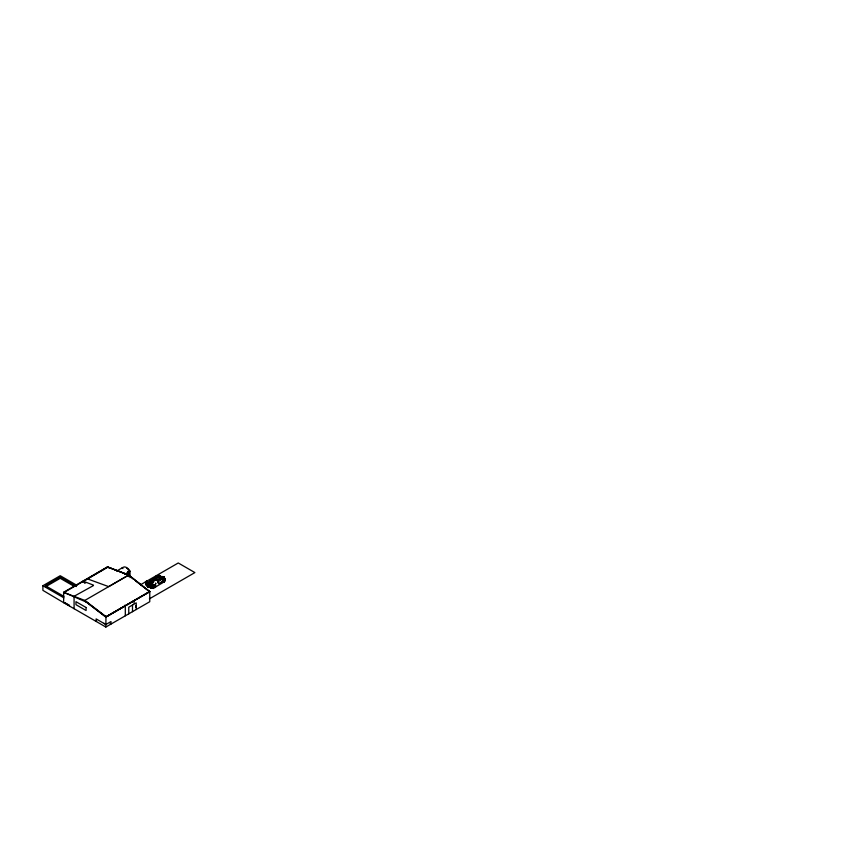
<?xml version="1.0" encoding="UTF-8"?>
<svg xmlns="http://www.w3.org/2000/svg" width="858" height="858" viewBox="0 0 858 858"><rect width="100%" height="100%" fill="white"/><g stroke="black" fill="none" stroke-linecap="round" stroke-linejoin="round"><path stroke-width="1.29" d="M164.564 580.619C164.039 577.198 164.221 584.223 163.599 581.402M164.586 580.18C163.363 579.718 163.91 581.906 164.479 579.472M163.696 581.713L163.964 581.552M163.588 581.735L163.696 581.424M164.146 582.367L163.706 580.566M164.103 579.708L164.436 580.298M145.592 583.644L147.126 586.218M164.318 580.383L163.846 581.499L164.06 580.094M146.182 584.116L146.568 582.485M152.188 579.536L152.091 579.139A10.704 0.933 -37.9 0 0 152.156 579.118L152.37 579.482M154.537 584.866C152.606 587.451 154.429 586.282 154.183 586.518M163.975 581.81L163.867 581.874M164.017 582.26L164.06 581.649M152.681 583C155.191 581.96 149.453 583.655 150.332 582.464M153.346 588.513L153.282 587.473M150.987 583.054L156.038 579.761A3.325 2.392 84.6 0 1 156.253 579.987L157.411 580.791M151.094 582.796C149.507 581.971 154.408 577.187 155.834 579.686M154.365 586.411L154.343 586.475A1.255 0.719 -60 0 1 153.26 588.116L153.872 586.893M162.076 581.327L162.205 582.26L162.591 581.735A1.909 1.105 -60 0 1 163.106 580.534L163.084 580.062M163.61 581.627L163.814 581.424M164.093 581.402C164.371 582.046 164.5 580.877 163.846 581.638M154.301 586.239L153.539 586.55M154.654 586.025L154.043 586.636L154.74 586.464M155.555 577.927L155.566 577.734A11.755 5.867 -62 0 0 154.719 578.099M163.953 580.534L163.835 581.338M164.146 581.842L164.575 580.609M149.378 583.193L148.166 582.957L151.351 585.167M152.992 588.288L153.303 587.183M162.666 581.66L162.773 582.743L160.993 583.762A60.65 35.017 0 0 0 159.953 584.352L157.765 585.671A77.552 44.777 0 0 0 156.585 586.411L155.341 587.269A9.073 5.234 0 0 0 155.126 587.462L155.03 587.526A5.877 3.389 0 0 1 154.794 587.666L154.869 587.344A1.898 1.094 -60 0 0 154.011 585.435L153.55 585.671A1.898 1.094 -60 0 0 152.445 587.58L151.33 588.341L149.399 587.183M158.398 582.7L158.129 582.507A10.811 9.685 61.1 0 1 157.936 582.196L157.711 581.627M148.895 586.893L148.423 586.829A1.469 0.847 -60 0 1 148.198 586.926L148.037 587.151M155.834 577.831L155.856 577.724A1.909 1.105 -60 0 1 156.285 576.597L156.499 575.943L157.025 576.737M160.317 575.75L160.296 575.739A6.253 4.108 -58.9 0 0 159.963 575.621L158.773 575.664L159.963 575.879M159.116 575.729L159.148 575.943M158.944 575.868L159.91 575.868M160.232 575.729L158.837 575.804L159.845 575.825M164.253 578.281L164.307 579.129L164.253 578.56A7.4 4.269 -60 0 1 164.575 578.56L164.983 578.839M164.125 578.978L164.875 578.56A11.433 6.607 -60 0 1 165.176 578.71L165.262 578.732M164.489 578.828L164.007 578.592M164.414 581.327L164.94 581.327A1.866 1.341 -32.2 0 0 165.165 581.016L165.326 580.126A1.909 1.105 -60 0 0 163.556 579.965L163.31 580.19M163.814 580.748L164.425 581.005M85.189 601.168L84.824 600.439L128.689 575.064L133.505 579.289M87.784 602.713L63.578 592.288L107.497 566.923L128.689 575.064L107.497 566.923L83.012 581.52M105.384 616.151L105.963 617.138L105.845 627.037L63.631 602.67L63.631 592.706L107.979 567.106M131.606 577.316L149.764 591.709L106.113 616.709M109.384 568.05L107.507 566.956L128.689 575.064L149.764 591.709L149.764 601.715L105.845 627.037M154.365 586.604L154.365 586.572A1.255 0.719 -60 0 0 153.217 586.175A1.255 0.719 -60 0 0 152.724 587.977M153.368 586.057L153.861 585.896M149.217 584.577L148.187 584.094M149.346 584.405C146.01 584.373 153.475 581.778 154.601 579.343A10.135 5.856 -60 0 1 154.944 579.086L154.526 578.893A12.237 9.459 80.7 0 0 154.333 578.785A3.325 2.574 80.7 0 0 154.054 578.721L156.295 577.337M150.869 585.66L148.166 584.18M148.477 584.212L148.209 583.794M149.217 584.373L148.531 584.63L148.477 583.987M148.219 586.711L148.166 585.488L149.582 584.62M148.874 584.491L149.442 584.727M151.984 585.907L151.92 585.242L151.394 585.8M147.394 583.279C149.067 582.067 148.413 583.097 147.286 582.485L148.96 582.968M151.169 584.405L150.139 584.148C150.429 585.692 151.609 583.622 150.322 584.984M153.646 586.829L153.668 585.928M158.494 577.048L158.719 576.394M164.672 578.893L164.414 578.292L165.165 580.233L165.165 579.032M152.016 582.979L153.292 582.11L152.241 582.668M157.422 580.394C161.358 583.333 162.956 575.847 156.521 577.284M155.03 586.84L155.695 585.253L154.687 584.598L153.936 585.724M145.957 582.164L146.579 582.207M152.788 586.743C154.301 586.282 151.92 587.762 153.196 587.087M159.116 575.675L158.548 575.268A7.4 4.269 -60 0 1 158.869 575.268L159.148 575.321A11.433 6.607 -60 0 1 159.47 575.418L159.652 575.546M163.106 580.04A3.035 1.759 -60 0 0 162.806 580.512A2.37 1.373 -60 0 0 162.484 581.209L162.269 581.617M164.082 576.898L164.382 577.413L161.754 578.742L164.489 577.337L163.588 576.801L163.964 577.348M150.043 582.507L151.898 580.952L149.989 581.445M163.878 579.987C164.253 578.85 165.497 581.316 164.575 579.879M151.426 580.93C147.254 581.102 152.316 583.73 150.997 582.85M154.226 587.119L154.504 587.43M145.914 582.239L146.986 581.67M155.566 585.521L155.201 586.336A2.467 1.437 -58.2 0 0 155.041 586.797M150.472 586.593L151.298 585.982M151.233 586.068L151.748 586.4L151.716 585.778M161.561 582.335L162.291 581.617M145.849 582.829L146.45 583.172L145.839 583.354A6.242 4.365 -83.1 0 0 145.935 583.826L146.664 584.094L146.278 583.461A1.255 0.719 -60 0 0 146.3 584.18L146.075 584.459M151.501 587.655L149.764 587.14L150.933 588.03L151.405 587.601M152.831 588.363L153.217 587.666M162.044 577.649C157.625 576.179 164.79 579.107 160.457 576.769C161.701 576.565 162.505 577.992 161.497 578.271M162.612 579.171L161.99 579.482M163.835 582.035L163.706 581.971M145.914 582.528L146.739 582.196M153.646 578.635L155.33 577.691M156.285 576.136L156.381 576.018A3.035 1.759 -60 0 0 155.995 576.576L156.102 576.694M147.823 582.367L147.522 583.032L148.23 582.593L146.321 581.467M147.34 582.539L147.984 582.518M150.043 583.579C150.418 584.813 151.845 583.923 150.225 584.727M161.379 582.593L160.886 582.968M161.958 578.335L161.947 578.281A3.593 0.944 -70.6 0 1 161.926 578.281L161.915 578.174A7.904 1.963 -69.7 0 1 162.13 577.938M151.834 586.196L151.265 586.497A6.242 5.32 87.6 0 1 150.858 586.647M150.461 584.588L151.062 584.234L150.911 585.306M152.606 587.312L152.66 587.322A1.394 0.804 -60 0 1 154.301 585.864A1.394 0.804 -60 0 1 153.807 588.041A1.394 0.804 -60 0 1 152.627 587.28L152.981 587.226M150.322 584.663L150.879 584.191M157.443 575.579A1.909 1.105 -60 0 0 156.746 576.029L156.467 576.211M150.826 585.521L150.032 586.078L147.662 584.727L146.879 583.236L148.52 584.18M150.225 581.874L151.523 581.07L150.236 581.906M155.051 579.289C156.478 579.987 154.644 579.332 154.794 578.935M153.217 582.046L151.898 582.872M164.243 577.649L163.653 577.992L164.243 577.649A3.936 0.729 -8.6 0 1 163.975 577.82L163.824 577.906M153.239 582.014L152.617 582.443M151.029 585.306L152.102 584.63L146.793 581.477L145.881 582.067L150.997 585.017L151.909 584.513L150.911 584.856L145.806 581.906L146.278 581.209L145.763 581.938M151.426 585.167L152.123 584.716M153.893 578.7L154.708 578.195L154.054 578.721M146.343 581.456C163.588 591.923 143.704 580.619 151.437 584.448M149.11 583.697L149.442 583.301M160.789 579.096L162.548 579.032M152.499 578.86L153.443 578.517M84.706 600.793L105.845 617.074L125.311 605.834L124.614 605.298M158.29 582.904L158.398 583.665L159.92 583.108M149.828 591.344L106.188 616.763L84.824 600.439L63.578 592.288M129.236 603.571L133.344 601.19M63.631 602.67L42.9 590.358L42.9 585.724L60.221 575.718L76.823 585.306M74.088 586.304L60.221 578.303L45.453 586.829L45.453 585.724L60.221 577.187L76.394 586.529M84.481 583.054L85.972 582.646M116.656 571.063L123.241 567.256A6.682 3.861 60 0 1 130.019 571.171L130.019 577.638M93.49 585.542L74.056 596.31L74.11 608.719M124.496 574.367L130.019 571.171M87.527 578.903L108.655 586.625L128.689 575.064M140.733 584.652L178.26 562.977L194.884 572.586L149.399 598.852M146.428 583.751L145.806 583.204L146.386 583.558M147.501 586.754L148.842 587.483L147.533 586.636M150.45 586.368L151.051 586.711M150.933 586.078L151.383 586.647L150.45 586.304M96.589 621.149L96.117 621.428L96.117 618.897L105.845 624.517L110.993 621.546L110.993 624.066L110.114 623.562M105.845 617.074L149.764 591.709L135.532 580.845M147.072 581.113L148.606 582.743L147.608 582.925M162.57 579.053L161.915 579.482M145.881 582.067L146.793 581.477M155.019 579.053L156.231 578.667A14.876 8.591 -60 0 1 157.454 578.163L160.585 577.509M145.785 582.421L145.452 581.756L147.029 581.51M150.568 584.706L151.576 584.191L150.611 584.727M151.126 584.77L151.812 584.448M156.767 579.976L157.346 579.718L156.253 579.987M161.604 577.069L162.902 576.823A15.154 8.752 -60 0 1 163.739 576.833M151.641 582.754L153.636 582.185M153.432 578.517C155.502 577.756 159.277 576.962 155.673 577.273A2.349 1.351 -60 0 1 156.059 576.458M147.115 581.091L148.166 582.957M156.371 580.126L158.666 579.622M159.717 583.183L160.285 583.011A4.097 2.553 -70.5 0 1 160.682 582.99L160.843 582.99M159.245 579.493L156.585 580.33M149.818 580.458L150.622 580.051L149.753 580.437M159.245 579.482L161.411 579.407M156.917 577.284L157.979 577.209M160.778 576.898L160.671 576.898A7.904 6.467 -43.5 0 0 160.21 577.005L160.114 577.241A3.593 2.896 -42.5 0 0 160.317 577.413L160.51 577.488A3.775 2.177 -60 0 1 160.929 577.573L161.712 577.155M159.331 576.93L160.51 576.78L159.524 576.898M161.529 576.576L161.819 576.576A3.936 2.52 32.2 0 1 162.355 576.608L161.197 576.576L162.484 576.63M150.59 583.955L153.582 584.845M151.995 584.33L153.561 584.856M164.296 578.228L164.575 578.292A6.253 3.078 -61 0 1 164.833 578.356M160.918 576.93L161.518 577.08M154.537 578.935L154.944 579.225M160.939 576.597L162.033 577.005M82.958 581.102L93.425 585.124M82.186 581.542L85.135 582.679M146.289 585.156L145.924 584.48M150.665 587.215L150.3 587.022A7.379 1.791 18 0 1 150.032 586.883M150.397 583.805L152.145 584.459M149.818 585.96L149.002 585.499M150.536 585.36L149.389 584.706M121.965 567.996L122.941 568.564M151.169 586.046L151.834 586.357M150.804 586.261L151.458 586.454M45.453 585.724L63.932 596.385M42.9 585.724L63.932 597.865M64.811 602.648L69.434 605.308M64.2 602.648L69.519 605.716M148.112 584.984L147.308 584.513M147.265 583.472L147.973 583.933M154.901 586.851L153.872 586.196M146.45 584.77L146.997 585.113L145.881 584.405M146.439 585.435L147.265 586.046M155.652 579.429L155.748 579.504A12.237 8.805 84.6 0 1 156.038 579.761M84.76 600.815L106.124 617.138M161.079 579L158.269 579.407A11.755 7.647 -57.8 0 0 157.346 579.793M157.529 581.145L157.797 581.799M147.372 585.338L147.576 585.885M136.229 609.534L136.229 602.874L128.764 607.185L128.764 613.845M134.052 600.793L134.052 603.228M132.497 605.029L132.497 611.69M128.743 576.619L128.743 571.911L127.842 571.385L127.842 574.924M125.311 605.834L125.311 615.797M60.221 577.187L60.221 578.303M126.673 568.157A5.202 3.003 60 0 1 127.113 568.446M127.552 568.79A5.202 3.003 60 0 1 127.981 569.186M128.389 569.637A5.202 3.003 60 0 1 128.764 570.13M103.807 623.337A5.062 2.917 60 0 1 105.845 624.517M152.51 578.796A10.811 0.89 -37.5 0 1 152.327 578.903M158.301 575.739A1.909 1.105 -60 0 1 158.505 576.19M145.603 583.644A1.909 1.105 -60 0 1 146.321 582.132M146.31 584.673A1.598 0.922 -60 0 1 146.31 582.464M162.462 581.209A2.349 1.351 -60 0 1 162.859 580.383M158.108 582.518A10.704 9.631 61.1 0 1 157.926 582.207M135.886 605.641L135.661 607.389L135.886 605.641M158.462 576.78L163.942 576.833L158.462 576.78M159.062 576.984L158.43 576.823L159.02 576.984M86.09 607.518L75.965 601.673L75.965 604.675L86.09 610.521L86.09 607.518M155.673 583.258L155.813 583.966L155.695 583.322"/></g></svg>
